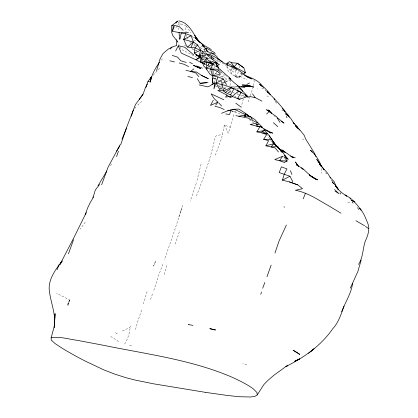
<?xml version="1.0" encoding="UTF-8"?>
<svg xmlns="http://www.w3.org/2000/svg" width="418" height="418" viewBox="0 0 418 418"><rect width="100%" height="100%" fill="white"/><g stroke="black" fill="none" stroke-linecap="round" stroke-linejoin="round"><path stroke-width="0.31" stroke-dasharray="2.09 1.57" d="M224.215 64.048L217.888 60.908L217.909 58.985M231.755 74.216L231.912 68.265L229.534 72.215C232.1 74.629 235.073 76.828 238.537 77.727L242.884 74.545M227.152 66.352L227.094 67.632L228.009 70.652L229.534 72.215M202.552 55.563L202.359 58.703L205.625 56.968M202.589 54.936L202.709 53.049L201.695 54.69M204.277 48.676L204.183 49.925L206.435 51.064M204.81 51.931L204.998 49.423M124.642 344.103C128.101 338.685 129.684 332.352 130.343 326.014M201.173 58.238L201.304 57.078L203.101 57.329M219.69 88.141L220.908 88.459L221.493 83.981M221.577 83.339L221.827 81.421L223.384 83.062L225.103 82.362M229.937 85.486L230.846 80.021M224.393 124.93L228.218 133.18L230.25 127.297L224.393 124.93L221.634 138.133L215.15 155.778M178.011 22.002L180.315 23.69L186.209 26.104L185.331 30.927L186.318 31.695M201.032 164.211L196.606 182.164M166.719 265.514L163.882 276.005M213.901 68.615L215.171 63.374M135.531 329.515L137.642 321.85L141.629 309.994M243.333 99.019L240.564 109.401M253.46 85.706L254.327 80.674L252.273 79.535M233.615 114.762L230.25 127.297M175.022 244.18L179.902 230.287M147.058 291.607L143.411 303.839M180.811 210.996L175.079 229.054L164.321 260.017M180.884 210.85L182.744 205.003M250.157 96.391L248.381 101.908M250.34 95.785L252.848 87.984M178.35 29.647L178.941 27.86M179.724 25.477L180.315 23.69M178.852 216.963L182.107 207.088M196.267 183.33L190.263 201.089M153.787 290.4L158.516 275.786L162.806 264.27M69.492 299.931L67.314 305.422L69.492 299.931L56.503 293.107M196.418 196.068C202.484 180.445 208.3 164.671 212.537 148.437L215.427 136.508L216.242 135.902L222.642 134.204M150.501 299.445L152.638 293.676M208.582 63.609L207.835 65.898L208.692 63.667M219.894 87.644L220.908 88.459L221.582 86.803M153.578 266.135L155.862 260.691L153.401 265.968M236.05 76.865L238.547 71.494M212.699 78.558L213.452 76.975M214.455 74.869L217.71 70.767M205.4 52.867L206.184 51.289L204.381 51.513M193.858 46.325L194.715 44.689L193.607 44.052M237.361 93.454L237.983 92.352M177.451 25.665L175.701 28.241L174.708 27.609M177.802 25.153L179.197 23.095M110.472 165.7L112.05 163.386M85.241 222.209L80.157 229.101M200.29 47.777L201.789 45.708M134.805 108.565L136.66 106.031M235.987 76.933L234.352 75.648L235.987 76.933L238.537 77.727L242.262 72.664M239.352 99.322L242.163 95.555L246.489 96.751M224.9 81.123L223.384 83.062L225.02 82.158M225.281 80.643L226.796 78.704L229.242 79.002M205.849 61.106L206.67 60.213M217.464 71.144L214.956 73.819L219.278 72.586M217.882 70.699L219.554 68.918M207.537 65.736L208.895 64.288M153.176 75.115L160.496 67.538M213.614 82.168L216.362 79.404L214.925 77.544M238.537 77.727L243.067 73.333M137.731 105.075L141.739 101.438M160.94 60.197L163.349 58.112M122.401 331.009L130.212 327.278M225.563 81.86L230.47 79.148M207.835 65.898L210.766 64.482M225.678 82.127L230.271 80.256M210.249 60.229L211.424 59.764M216.67 61.378L217.888 60.908L220.134 61.43M232.465 68.568L235.794 70.376L236.928 70.005M205.384 49.58L204.183 49.925L200.849 48.086M204.449 51.785L206.184 51.289L206.372 52.569M193.868 40.635L195.645 40.128M219.894 72.413L221.744 71.886M221.289 83.454L223.149 82.947L219.215 80.899M208.801 59.001L209.982 58.719M226.718 86.839L223.604 87.581L225.783 89.029M200.953 57.971L202.406 58.98L205.489 58.405M237.899 86.792L232.596 86.907L238.02 86.96M228.494 92.498L230.945 92.127M218.557 75.339L220.96 76.353L225.234 75.736M213.3 78.474L216.921 77.973M211.414 61.618L213.906 61.378M281.789 110.692L282.923 110.645M257.514 88.569L257.812 88.559M263.894 88.788L261.417 88.83M220.908 88.459L222.026 88.438M229.597 90.811L230.694 90.79M352.165 201.68L353.032 203.132L354.333 203.127M284.961 112.996L286.758 117.709L288.227 117.824M236.99 76.06L240.287 76.405M302.36 139.001L304.048 139.215M235.888 88.893L239.446 89.358M347.797 202.406L351.052 202.876M266.721 95.968L268.549 96.265M246.845 364.449L242.654 363.759M129.648 345.534L132.135 345.994M201.304 57.078L204.083 57.59M239.352 88.929L235.423 88.167L229.832 86.092M248.794 117.056L249.98 117.312M211.66 61.326L213.556 61.765M213.316 78.704L216.409 79.43L213.138 77.33M231.619 110.88L235.684 111.967L231.311 110.78M244.969 96.349L240.46 95.038M191.852 47.804L192.28 49L194.318 49.758M237.053 94.003L239.89 94.865M231.295 110.864L241.703 114.636M232.779 92.472L234.608 93.13M217.705 79.916L220.647 80.993M218.154 85.497L222.998 87.352M195.525 50.233L196.732 50.709M217.684 70.109L220.192 71.525L226.807 76.729M220.96 76.353L226.796 78.704M224.22 88.616L226.812 89.666M194.919 50.165L192.28 49M195.499 50.421L197.249 51.179M202.364 53.441L204.616 54.439M224.184 88.616L225.145 89.044M211.142 67.382L213.347 68.369M266.454 91.181L265.31 90.659L264.646 89.243M227.753 91.918L229.168 92.571L228.724 91.411M202.38 53.41L203.498 53.927M218.457 70.726L220.605 71.854M214.685 59.419L217.888 60.908M229.226 90.946L231.562 92.033L229.451 90.983M184.479 45.222L185.639 45.766M196.862 57.35L181.213 49.329L179.51 45.813M200.974 59.288L203.587 60.526M218.713 86.035L222.042 87.613M203.498 63.797L205.802 64.905M208.686 66.64L210.442 67.486M255.816 124.298L258.11 125.457M240.036 73.087L241.75 73.96M209.136 70.825L210.28 71.426M118.623 341.548L109.725 335.816M201.251 58.635L204.099 60.14L202.406 58.98M240.078 76.228L246.954 79.953M200.008 57.423L207.307 61.389M215.693 86.118L217.391 87.048M255.868 124.005L258.141 125.296M191.392 42.772L189.725 41.81L190.368 43.608M194.715 44.689L196.873 45.943M253.731 122.923L249.081 119.475M233.672 72.058L227.094 67.632L226.849 66.493M258.69 125.071L257.681 124.371L258.617 125.128M256.103 124.386L257.556 125.395M234.514 95.936L236.447 97.295M203.927 62.977L205.922 64.403M206.424 64.764L207.918 65.83M115.535 332.634L118.378 334.755M202.929 62.266L205.755 64.382M225.485 64.947L226.284 65.574M273.827 115.655L275.326 116.836M251.046 117.98L252.984 119.553M250.999 117.991L252.833 119.574M192.123 36.361L194.412 38.362M257.869 123.979L258.784 124.789M203.785 63.348L205.76 65.234L203.832 63.113M176.307 40.097L178.413 42.249L176.955 40.541M221.331 88.684L222.559 89.969M256.965 123.974L257.77 124.836M201.915 45.87L204.428 48.833M271.867 141.906L270.451 139.967M280.316 150.971L281.81 152.925M186.209 26.104L190.812 32.771M201.581 60.239L202.255 61.253M269.788 138.948L267.656 135.333M352.128 201.612L353.032 203.132M331.531 180.001L332.174 181.104L331.542 179.594M325.747 172.691L326.353 173.784L325.465 172.164M275.514 101.475L276.622 103.601L275.65 101.49M185.916 34.913L186.726 36.57M186.998 37.118L188.351 39.872M339.97 192.212L341.255 194.83L340.419 193.064M177.237 41.126L179.223 45.228M219.669 70.428L220.192 71.525M201.183 58.384L202.427 61.159M357.798 207.312L358.503 210.327L357.714 207.318M205.557 59.016L206.095 60.85M285.212 111.956L286.758 117.709M221.827 81.421L222.454 83.752M321.348 168.522L321.834 173.308M239.169 66.081L239.185 67.993M235.794 70.376L235.846 76.776M69.89 300.134L68.04 305.798L67.679 305.114L69.89 300.134"/><path stroke-width="0.63" d="M206.199 49.361L206.215 48.075L213.478 51.999L214.711 52.867L215.197 53.901L214.941 54.068M54.199 327.059C56.467 313.667 49.925 301.368 49.136 288.268C49.225 277.813 56.043 268.873 62.193 260.994M177.216 21.276L171.72 25.717L171.521 32.029L172.796 35.535L176.307 40.097M227.178 65.715L227.293 63.16L229.597 61.65L231.342 62.69L234.169 66.661L245.486 72.68L243.407 74.169M54.241 327.242L55.103 313.662L54.256 327.059M212.976 69.618L213.128 75.83L220.5 74.185C217.198 69.649 211.247 69.268 206.199 68.238L206.738 62.151L202.678 61.838L203.383 65.715L206.889 69.169M203.498 63.797L200.713 62.298L200.912 60.558M219.001 68.693L215.458 62.214L212.783 63.395L211.132 62.136L203.994 61.77L206.273 58.807L208.321 58.415L202.484 56.069L199.935 55.61L198.89 56.195L194.276 53.06L194.997 47.861L197.672 44.935L193.435 42.098L183.523 39.339M147.956 81.463L150.386 81.996L151.373 77.001L147.956 81.463L145.96 87.383M92.937 197.886L93.324 196.178M150.386 81.996C151.53 74.723 155.36 68.212 159.493 62.24M352.573 283.686C351.026 293.828 345.226 302.303 341.689 311.75M205.755 392.403L153.495 383.802L135.307 380.093L126.915 377.961L115.237 374.303L103.81 369.867L84.697 360.823A106.094 17.326 22.7 0 1 62.716 348.586L55.348 343.748L51.21 340.048L51.148 337.791L54.309 326.144M211.095 58.358L211.55 56.686L206.785 53.88L205.619 53.645M206.738 62.151L214.575 65.265L208.906 62.245L212.919 64.335L210.635 69.043L212.464 75.82L212.699 83.093L214.659 82.973L213.953 88.909L217.851 76.954L213.128 75.83M260.79 294.314L261.464 292.046M93.475 196.136L95.314 190.038L99.552 184.5M361.183 260.085L357.813 271.658L350.289 288.143M327.132 204.893C316.985 199.125 307.073 192.447 295.364 190.279L302.507 188.727L297.867 184.913L289.423 181.924L282.437 180.158L284.287 174.071L286.983 168.919L281.392 166.839L279.229 172.577L289.956 176.234L292.866 181.882M131.325 116.272L132.95 111.099L133.692 110.086M197.672 44.935L200.797 50.17L198.89 56.195L202.949 51.409L194.997 47.861L187.499 47.072L186.747 46.361L183.711 39.355L185.723 33.858M274.966 253.068L278.973 241.238L286.372 225.025M230.151 96.349L229.748 97.582L232.251 96.814M156.598 70.658L160.104 58.781L163.109 53.483L168.485 48.979L172.033 47.093L176.657 45.484L176.396 39.653M116.596 156.588L118.409 151.264M120.661 144.816L126.722 127.129L135.469 104.49L143.06 94.405M101.631 184.793L107.969 167.409L120.091 144.847M73.547 239.697L68.432 253.857M271.136 265.096L266.977 276.758M57.026 269.741L59.34 264.166L60.014 264.348L74.028 237.393L85.209 214.695L87.597 208.039L90.22 202.584L93.339 197.306M262.666 288.253L264.819 282.505M344.004 306.185C341.093 314.117 338.622 322.43 332.723 328.773C321.029 345.712 303.954 357.562 285.834 366.576L273.91 375.249L267.692 380.61L263.946 384.492L257.227 394.885L254.975 396.327L250.586 397.011L239.315 396.719L227.052 395.418L205.902 392.424M121.999 139.137L126.549 127.986M303.196 198.869L305.469 193.252M191.047 47.208L193.435 42.098L191.188 35.749L185.738 33.691L173.01 31.434L172.509 31.01L173.376 25.184L171.72 25.717M358.534 264.411C363.153 257.415 362.688 248.924 365.238 241.254C367.84 235.616 370.306 229.059 367.657 222.966C365.473 217.903 363.749 212.511 359.741 208.53L361.11 210.129C356.685 204.162 352.029 198.221 345.043 195.023L346.747 196.157L341.893 192.823L338.946 190.117L335.273 185.566L338.266 189.819M175.654 50.996L178.287 45.776L184.584 47.161L193.774 54.915M147.345 83.955L145.375 87.723L143.379 93.402L139.246 99.442M278.461 151.985L275.253 147.956L265.9 145.809L268.628 140.694L263.654 139.293L266.689 134.512L261.511 132.893L267.572 133.833L269.281 135.74L275.89 145.574L269.281 135.74M213.264 100.31L210.505 105.393L217.935 102.154L214.282 98.784L211.1 93.883L217.099 96.6M245.345 94.928L246.651 96.824L239.352 99.322L232.142 96.401L230.6 94.881L234.059 88.705C238.683 91.808 244.117 93.381 248.37 97.112L247.106 96.924M85.209 214.695L86.411 212.569M262.185 131.764L267.572 133.833L264.934 130.406L260.534 132.652L256.871 131.863L259.792 126.962L250.121 124.47L257.697 123.002L247.978 118.064L235.93 115.676M287.276 366.084L287.824 365.165L285.834 366.576M237.565 98.392L241.259 92.368L237.246 90.131M116.575 151.102L119.83 145.872M230.6 94.881L225.354 92.477L223.776 91.035L220.082 90.126L217.872 90.492L226.932 95.053L225.584 97.133L230.616 96.339M106.799 171.103L97.99 185.806M60.014 264.348L61.138 262.75M215.693 105.158L217.935 102.154M60.61 263.126L62.162 261.119M170.215 49.084L172.033 47.093M175.774 23.199L177.885 21.005M266.637 114.051L268.434 112.223M187.499 47.072L193.435 42.098M310.919 351.355L314.022 348.816L308.489 353.315M232.142 96.401L238.323 91.37M198.978 57.428L195.927 59.784L181.255 53.086L178.287 45.776M225.354 92.477L231.326 87.947L234.059 88.705L225.647 85.507L216.101 83.151L220.082 90.126M193.9 68.897L190.728 71.279L196.632 72.11L201.241 75.214M212.041 84.661L214.659 82.973L209.167 86.327L207.631 86.876L199.172 84.87M205.05 48.796L206.215 48.075M206.199 68.238L212.919 64.335M216.101 83.151L223.426 79.018L226.436 84.682M246.772 84.499L249.489 82.968M282.437 180.158L289.956 176.234M245.821 116.408L244.039 116.021L246.808 114.605L251.761 117.704M284.627 162.283L287.203 160.972L283.785 156.645M200.227 57.621L195.927 59.784L200.713 62.298M183.711 39.355L191.188 35.749M229.874 110.409L232.596 109.323L238.798 109.056L245.465 113.273L248.532 115.985M226.222 63.646L227.293 63.16L234.169 66.661L237.372 63.217L243.856 67.878L245.486 72.68L244.504 72.784M212.783 63.395L215.458 62.209L217.266 63.092L207.803 55.813L206.785 53.88M194.276 53.06L200.797 50.17M221.467 113.346L229.007 110.206M51.148 337.791C59.711 336.156 68.489 339.264 76.996 340.268L103.847 345.362C146.164 354.051 189.652 359.485 229.801 376.252A33.268 5.434 22.7 0 1 253.627 389.137L256.96 392.549L257.227 394.885M227.685 110.927L231.107 109.829L229.545 114.542L225.704 113.936M210.625 53.264L211.759 52.903L216.597 56.284L217.914 58.342L222.862 62.308L226.566 64.555L236.755 69.461M265.9 145.809L273.764 143.724L278.524 147.298L277.286 147.235M218.055 65.072L219.413 64.722L215.458 62.209M212.396 53.875L213.65 53.593M238.918 116.246L246.808 114.605C241.526 114.02 237.92 109.568 232.596 109.323M212.511 59.011L214.126 58.713L211.55 56.686M256.871 131.863L264.934 130.406L263.1 128.295L260.299 126.523L262.211 127.156L255.001 119.7L250.116 116.439L244.039 116.021M202.056 55.782L205.849 55.286L202.949 51.409M197.28 78.741L200.107 83.287L208.018 82.409M200.107 83.287L206.56 82.816M278.524 147.298L276.617 146.645L271.115 146.911L273.764 143.724L272.353 142.083M188.461 32.526L181.307 32.855L179.944 39.146L179.609 38.728L179.056 32.452M211.759 52.903L209.57 52.934L206.403 50.035M263.654 139.293L271.522 139.335L276.564 146.211M210.635 69.043L218.478 69.273M241.029 86.907L245.047 87.038L238.981 86.599M287.203 160.972L279.501 160.716L274.783 159.598L282.751 156.175L279.501 160.716L284.418 162.424M249.358 86.714L245.601 86.395L251.85 86.395L253.742 87.085L252.488 86.981M231.342 62.69L237.372 63.217L243.856 67.878M188.889 324.64L188.476 324.561L192.944 325.403M249.264 96.448L255.048 97.566L261.992 101.135M256.161 125.844L262.211 127.156M187.86 76.52L192.489 77.544M185.858 70.276L190.342 71.363M169.792 60.782L174.583 61.974M214.988 106.25L219.842 107.515L224.189 109.537M179.212 62.993L184.087 64.283L188.602 66.624M190.613 71.436L195.708 72.967L198.816 76.635M297.71 184.85L289.423 181.924M186.271 62.454L180.733 60.746L177.572 57.151L172.284 55.401M269.704 132.177L272.761 133.17L265.702 129.893M206.732 54.397L209.031 55.166M178.914 20.9C189.709 22.812 193.278 34.595 199.391 42.166L194.673 35.389L199.167 41.81M290.578 156.139L295.249 157.811M245.173 75.7C252.164 77.983 259.259 80.752 263.314 87.315M217.851 76.954L223.426 79.018M196.617 65.898L202.38 68.171M217.449 96.798L223.876 99.808M231.483 66.216C237.946 68.4 242.325 73.746 247.973 77.178M201.784 75.585L208.321 78.709L201.497 75.428M313.025 177.671L317.649 179.902L311.389 176.391M214.34 83.893L212.699 83.093L212.621 78.208M291.701 156.99L293.431 157.837L282.04 149.968L284.005 151.661M355.943 220.735L364.533 225.72M197.557 55.615L195.76 54.711L200.008 57.423M209.047 53.974L215.526 57.297L222.386 61.958M246.317 76.28L251.458 78.939L244.587 75.203M189.558 62.198L192.562 63.86M204.506 45.552L211.273 49.533M280.086 149.435L285.144 152.288L278.9 148.609M341.02 213.232L327.513 205.107M202.662 62.695L200.98 61.718L199.935 55.61L200.436 56.717M212.464 75.82L210.087 74.388L206.205 68.714M311.368 176.417L315.783 179.155L309.21 174.714L310.82 176.072L303.186 168.95L296.477 164.828L298.206 165.909L295.401 162.012L298.489 166.495M199.83 42.223L204.109 45.207M335.09 191.209L339.055 193.727L334.557 189.537M217.318 67.005L215.777 65.992L217.475 67.136L215.458 62.214M264.004 128.749L270.587 133.164M206.273 58.807L211.132 62.136M281.371 121.298L284.052 123.143L277.092 117.557M198.043 55.955L199.982 57.297M237.899 98.308L239.352 99.322M365.494 226.347L368.415 228.494M235.836 103.199L240.606 106.731M245.523 113.8L248.558 116.063M311.995 177.049L309.273 174.593M276.617 146.645L282.521 151.88L287.203 158.971L285.264 155.872M278.843 148.693L283.012 152.183L279.219 148.85M226.932 95.053L228.667 96.537M295.254 125.081L297.402 126.988L299.69 130.082M220.443 69.78L229.351 77.638L230.47 79.148M276.836 116.899L266.569 109.678L271.381 113.126L268.617 109.981L271.564 113.403M273.367 122.657L277.771 126.633M282.255 108.617L288.091 114.825L289.308 117.04M261.762 86.322L259.552 84.279L264.38 87.686L268.732 92.226L270.315 94.865M202.302 45.154L204.209 46.926L202.422 45.175M302.966 169.112L301.718 167.926L303.034 169.259M270.911 95.205L266.909 91.38L268.492 93.224M248.37 97.112L237.69 85.842L241.243 89.588M183.126 30.321L179.39 26.7L174.458 25.352L172.524 31.345M329.933 177.237L334.29 181.767L335.832 186.052M284.648 155.794L288.19 159.284L284.428 155.324M297.778 128.399L295.599 126.095L300.129 130.212L304.226 135.38L305.704 139.063L314.059 152.539L316.003 156.604M218.781 102.985L221.597 105.989M297.402 126.988L293.096 122.338L293.786 123.284M199.417 41.878L194.819 37.468C199.799 41.502 204.637 46.205 207.516 51.968M287.945 115.77L286.278 113.942L290.688 118.351L294.528 124.125M285.301 156.504L286.57 157.952M271.371 95.659L278.456 103.131L284.627 110.571L285.212 111.956M312.199 152.147L310.506 150.166C315.47 154.54 319.117 160.178 321.426 166.359L319.624 163.673M321.029 166.139L319.456 164.18L327.487 173.068L330.648 178.011M219.554 68.918L220.286 69.905M333.58 183.789L332.122 181.741L336.485 186.261L338.549 189.704M284.026 206.659L284.433 207.25M242.722 91.26C239.671 85.585 233.155 83.182 229.555 77.9L230.198 78.96M318.903 162.597L316.745 159.373L323.501 168.903M252.55 93.799L255.053 97.566M276.951 117.688L280.003 122.411M274.767 99.892L274.124 98.815L274.678 99.881M350.028 198.064L350.665 199.14M217.057 64.926L218.624 68.228M231.326 87.947L231.065 87.393L223.776 91.035L222.13 84.493M290.421 170.633L291.916 174.416M283.832 110.049L284.282 111.225M179.609 38.728L179.651 39.156M151.316 77.058L150.062 79.169L151.342 77.069M299.607 358.916L294.779 361.236L299.607 358.916M247.273 86.531L243.276 86.74L251.85 86.395L247.273 86.531M248.229 85.314L242.106 85L250.319 85.528L248.229 85.314M210.954 328.919L209.794 328.668L215.625 329.985L210.954 328.919M353.111 201.058L351.298 200.285L354.657 201.941L353.111 201.058M200.588 68.536L193.492 65.344L200.588 68.536M295.798 351.857L293.133 350.195L299.805 354.391L295.798 351.857M323.95 169.436L323.323 168.329L323.929 169.421"/></g></svg>
